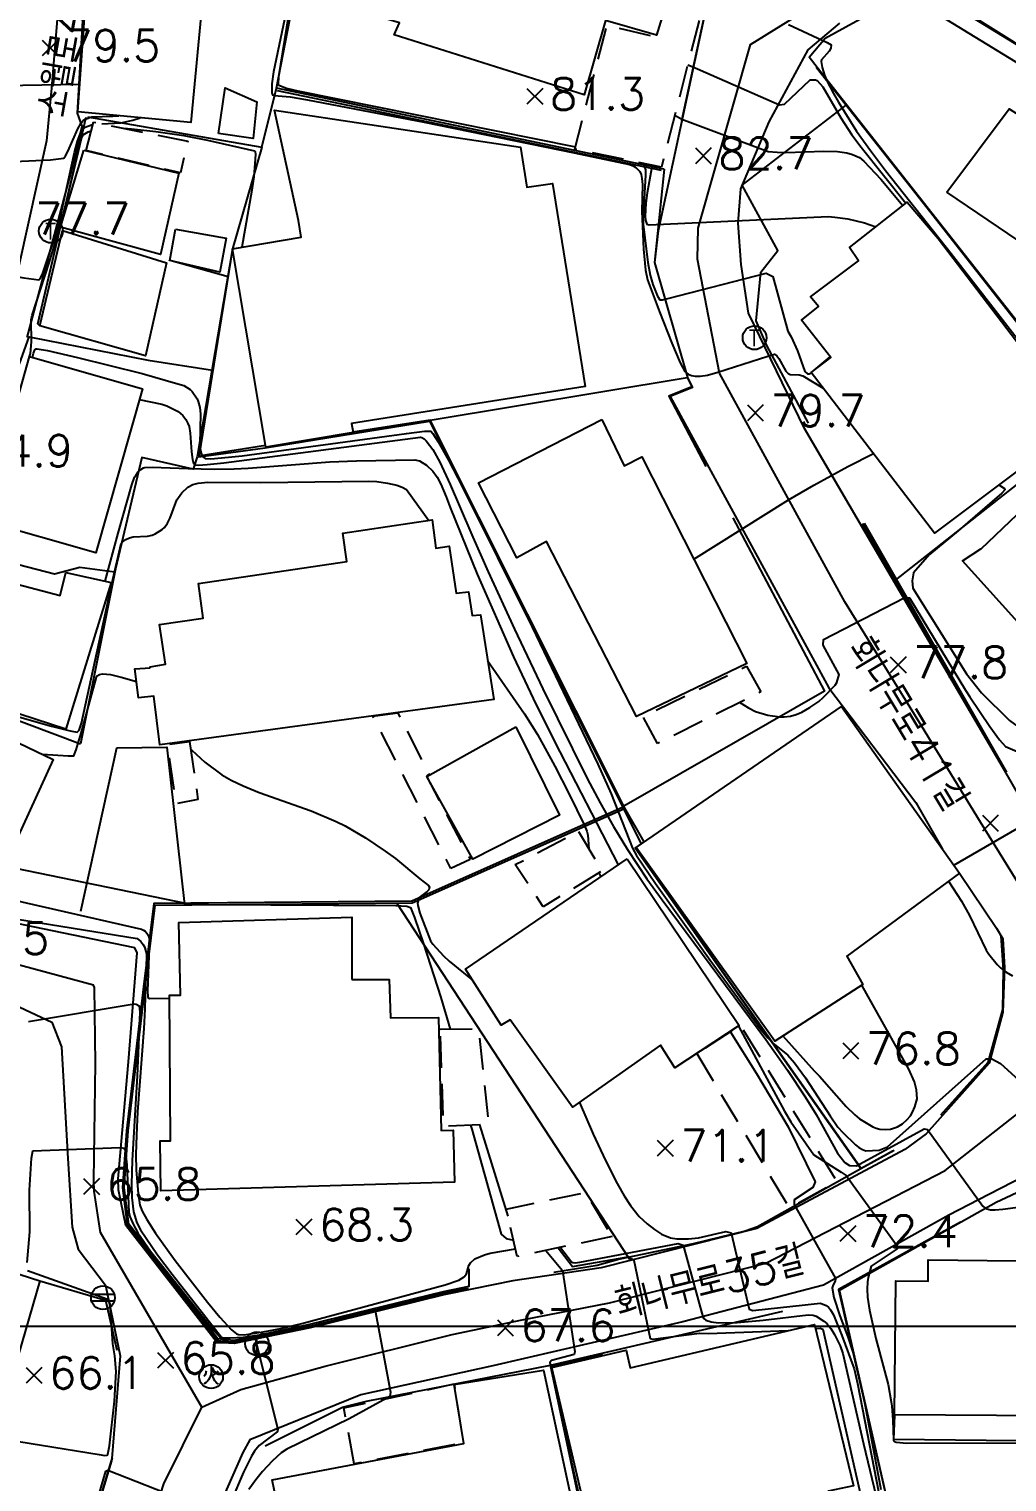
# Model space of a CAD drawing. Extents: x 199116 to 199565, y 548943 to 549516.
# Drawn here: x 199423.8 to 199485.5, y 549090.2 to 549181.8 of the extents above; entities that cross this region are included whole.
import ezdxf
from ezdxf.enums import TextEntityAlignment as Align

# ---------------------------------------------------------------- set-up
doc = ezdxf.new("R2010")
doc.units = 0
doc.header["$MEASUREMENT"] = 0
doc.linetypes.add('ANYANG3', pattern=[3, 2, -1])
for name, color, linetype in [('A0013114', 1, 'CONTINUOUS'), ('A0023210', 7, 'CONTINUOUS'), ('B0014112', 7, 'CONTINUOUS'), ('B0014116', 7, 'ANYANG3'), ('B0024121', 7, 'CONTINUOUS'), ('C0226232', 7, 'CONTINUOUS'), ('C0236241', 7, 'CONTINUOUS'), ('C0256324', 1, 'CONTINUOUS'), ('F0017111', 30, 'CONTINUOUS'), ('F0017114', 7, 'CONTINUOUS'), ('F0027132', 7, 'CONTINUOUS'), ('F0027217', 7, 'CONTINUOUS'), ('F0047224', 7, 'CONTINUOUS'), ('F0047226', 1, 'CONTINUOUS'), ('H0037335', 7, 'CONTINUOUS'), ('H0049111', 7, 'CONTINUOUS')]:
    doc.layers.add(name, color=color, linetype=linetype)
doc.styles.add('GHS', font='ROMANS', dxfattribs={"bigfont": 'NGSW.shx'})
doc.styles.add('HIST', font='romans.shx', dxfattribs={"bigfont": 'ngsw.shx'})

# ---------------------------------------------------------------- blocks, each defined once
blk = doc.blocks.new('F0027217')
at = {"layer": 'F0027217'}
for points in [[(0.5, 0.5), (-0.5, -0.5)], [(-0.5, 0.5), (0.5, -0.5)]]:
    blk.add_lwpolyline(points, dxfattribs=at)
blk = doc.blocks.new('C0236241')
at = {"layer": 'C0236241'}
blk.add_circle((0, 0), 0.75, dxfattribs=at)
at = {"layer": 'C0236241', "style": 'GHS'}
blk.add_text('T', height=1, dxfattribs=at).set_placement((-0.362, -0.524))
blk = doc.blocks.new('C0226232')
at = {"layer": 'C0226232'}
for points in [[(-0.72, 0.211), (0.72, 0.211)], [(-0.722, -0.202), (0.722, -0.202)]]:
    blk.add_lwpolyline(points, dxfattribs=at)
blk.add_circle((0, 0), 0.75, dxfattribs=at)
blk = doc.blocks.new('C0256324')
at = {"layer": 'C0256324'}
for points in [[(-0.004, 0.68), (0.002, 0.272), (-0.021, 0.123), (-0.053, 0.014), (-0.102, -0.097), (-0.156, -0.195), (-0.228, -0.284), (-0.32, -0.373), (-0.411, -0.436), (-0.466, -0.467)], [(-0.315, 0.37), (-0.322, 0.304), (-0.336, 0.242), (-0.354, 0.185), (-0.382, 0.121), (-0.42, 0.058), (-0.45, 0.025)], [(0.002, 0.272), (0.051, 0.098), (0.105, -0.026), (0.16, -0.135), (0.223, -0.235), (0.292, -0.321), (0.369, -0.407), (0.449, -0.479)], [(0.109, 0.072), (0.184, 0.109), (0.24, 0.148), (0.298, 0.192), (0.347, 0.239), (0.388, 0.291), (0.44, 0.368)]]:
    blk.add_lwpolyline(points, dxfattribs=at)
blk.add_circle((0, 0), 0.75, dxfattribs=at)

msp = doc.modelspace()

# ---------------------------------------------------------------- linework, layer by layer
at = {"layer": 'A0013114', "flags": 128}
for points in [[(199423.72, 549162.334), (199426.488, 549172.678), (199427.191, 549175.649), (199426.891, 549176.48), (199427.645, 549189.23)], [(199467.63, 549188.14), (199463.53, 549169.05), (199463.3, 549167.07), (199465.38, 549159.81), (199465.698, 549159.192), (199464.273, 549158.62), (199474.288, 549140.242), (199479.768, 549133.03), (199481.45, 549130.08), (199482.52, 549128.57), (199484.86, 549125.09), (199485.26, 549124.42), (199485.37, 549122.61), (199485.27, 549119.81), (199484.4, 549116.59), (199480.43, 549112.14), (199479.073, 549111.151), (199469.74, 549106.17), (199459.92, 549103.68), (199454.35, 549102.87), (199451.878, 549102.364), (199450, 549101.98), (199441.58, 549099.91), (199436.79, 549098.91), (199436.06, 549098.96), (199435.64, 549099.03), (199429.94, 549106.35), (199429.48, 549108.61), (199429.46, 549109.3), (199430.12, 549116.68), (199430.66, 549123.55), (199430.52, 549123.85), (199420.22, 549125.98)], [(199482.62, 549183.06), (199489.4, 549178.81), (199502.97, 549169.46), (199519.482, 549158.463), (199536.08, 549147.16), (199551.93, 549136.08), (199557.56, 549132.15), (199558.12, 549131.78)], [(199558.118, 549091.491), (199557.1, 549091.86), (199549.203, 549095.007), (199539.68, 549099.57), (199525.63, 549105.35), (199517.77, 549108.87), (199505.62, 549113.69), (199501.91, 549116), (199496.63, 549119.73), (199490.01, 549127.68), (199500.51, 549138.45), (199498.99, 549139.35), (199489.33, 549131.03), (199488.49, 549131.15), (199486.27, 549133.48), (199485.39, 549135.02), (199472.76, 549156.59), (199469.21, 549163.86), (199468.76, 549166.94), (199468.57, 549169.54), (199468.74, 549171.7), (199470.52, 549175.93), (199472.99, 549180.48), (199474.99, 549182.16)], [(199422.59, 549120.44), (199425.29, 549119.17), (199425.89, 549117.61), (199426.29, 549110.58), (199426.57, 549106.25), (199426.95, 549104.87), (199428.67, 549102.58), (199429.59, 549098.14), (199429.07, 549091.67), (199426.42, 549082.77), (199422.72, 549067.14)], [(199554.47, 549088.61), (199536.97, 549094.9), (199521.92, 549101.33), (199503.41, 549109.08), (199493.24, 549112.87), (199484.38, 549108.3), (199481.86, 549107), (199473.94, 549102.59), (199465.08, 549100.28), (199453.095, 549097.515), (199444.78, 549095.68), (199437.76, 549092.84), (199437.33, 549092.05), (199434.64, 549085.95)]]:
    msp.add_lwpolyline(points, dxfattribs=at)
at = {"layer": 'A0023210', "flags": 128}
for points in [[(199426.04, 549187.53), (199425.27, 549178.06), (199424.94, 549174.74), (199422.64, 549164.28), (199422.47, 549163.52), (199419.549, 549154.694), (199416.37, 549144.13), (199414.44, 549140.11), (199411.51, 549134.59), (199408.18, 549127.97), (199407.46, 549126.3), (199407.07, 549125.31), (199402.399, 549113.635), (199400, 549107.64), (199394.19, 549094.21), (199391.2, 549087.23), (199386.99, 549079.5), (199384.43, 549075.94), (199376.78, 549069.29), (199373.07, 549066.72), (199362.31, 549060.61), (199354.073, 549057.535)], [(199558.118, 549089.122), (199556.038, 549090.119), (199552.238, 549091.554), (199538.782, 549097.071), (199524.617, 549102.98), (199516.737, 549106.401), (199504.634, 549111.335), (199500.87, 549113.208), (199491.964, 549117.935), (199486.797, 549127.032), (199483.86, 549131.78), (199480.125, 549137.844), (199475.304, 549145.67), (199467.39, 549160.096), (199466.011, 549167.268), (199466.054, 549169.234), (199469.338, 549180.799), (199472.775, 549182.927)], [(199434.749, 549094.907), (199428.361, 549105.915), (199427.96, 549108.519), (199427.929, 549109.208), (199428.04, 549116.556), (199427.975, 549121.36), (199427.905, 549121.51), (199419.557, 549123.762)], [(199416.72, 549048.39), (199421.75, 549059.7), (199422.842, 549062.205), (199424.922, 549066.974), (199430.105, 549083.083), (199432.35, 549090.06), (199434.749, 549094.907), (199437.208, 549096.016), (199442.525, 549097.488), (199450.534, 549099.472), (199454.951, 549100.41), (199460.458, 549101.481), (199470.311, 549103.981), (199481.627, 549109.819), (199491.964, 549117.935)]]:
    msp.add_lwpolyline(points, dxfattribs=at)
at = {"layer": 'B0014112', "flags": 128}
for points in [[(199446.21, 549193.27), (199459.06, 549189.36), (199458.78, 549188.09), (199464.92, 549186.26), (199463.41, 549181.39), (199460.21, 549182.31), (199458.85, 549177.64), (199446.87, 549181.41), (199447.21, 549182.17), (199442.71, 549183.49), (199446.21, 549193.27)], [(199481.73, 549171.49), (199485.67, 549176.75), (199488.34, 549175.04), (199489.28, 549176.59), (199500.36, 549169.45), (199494.75, 549161.22), (199487.96, 549165.51), (199488.83, 549166.69), (199481.73, 549171.49)], [(199481.19, 549168.57), (199490.12, 549156.88), (199480.96, 549150.01), (199473.18, 549160.12), (199474.42, 549161.07), (199472.57, 549163.43), (199473.63, 549164.28), (199473.12, 549164.9), (199476.16, 549167.17), (199475.6, 549168), (199479.22, 549170.87), (199481.19, 549168.57)], [(199424.53, 549163.08), (199425.95, 549169.08), (199432.51, 549167.05), (199431.19, 549161.17), (199424.53, 549163.08)], [(199495.63, 549136.79), (199492.78, 549139.93), (199491.25, 549138.8), (199482.72, 549148.25), (199483.88, 549149.01), (199483.9, 549149.02), (199490.27, 549155.09), (199501.98, 549142.79), (199495.63, 549136.79)], [(199416.73, 549139.88), (199425.37, 549135.74), (199421.22, 549126.72), (199412.43, 549130.92), (199416.73, 549139.88)], [(199462.14, 549130.19), (199475.09, 549139.08), (199482.52, 549128.57), (199475.42, 549123.33), (199476.43, 549121.55), (199470.89, 549117.98), (199462.14, 549130.19)]]:
    msp.add_lwpolyline(points, dxfattribs=at)
for points in [[(199434.826, 549184.099), (199434.049, 549175.886), (199426.926, 549176.56), (199427.439, 549183.976), (199430.85, 549183.791), (199430.846, 549184.632)], [(199435.795, 549175.192), (199436.223, 549178.07), (199438.221, 549177.197), (199437.983, 549174.888)], [(199440.84, 549169.72), (199439.336, 549176.658), (199454.85, 549174.326), (199455.238, 549171.805), (199456.86, 549172.04), (199458.92, 549159.25), (199444.19, 549156.91), (199444.28, 549156.34), (199438.78, 549155.43), (199436.68, 549167.93), (199441, 549168.67)], [(199427.297, 549174.148), (199433.291, 549172.692), (199432.142, 549167.572), (199425.832, 549169.292)], [(199433.09, 549169.174), (199436.277, 549168.597), (199435.888, 549166.447), (199432.718, 549167.199)], [(199423.873, 549161.13), (199430.994, 549159.106), (199428.053, 549148.756), (199420.956, 549150.773)], [(199459.968, 549157.173), (199461.382, 549154.252), (199462.503, 549154.813), (199469.119, 549141.788), (199462.159, 549138.439), (199456.489, 549149.473), (199454.603, 549148.448), (199452.191, 549153.178)], [(199431.486, 549141.5), (199431.476, 549141.576), (199432.448, 549141.731), (199432.077, 549144.25), (199434.83, 549144.636), (199434.539, 549146.83), (199443.891, 549148.222), (199443.635, 549149.99), (199449.267, 549150.833), (199449.497, 549149.056), (199450.338, 549149.181), (199450.785, 549146.215), (199451.553, 549146.304), (199451.79, 549144.806), (199452.317, 549144.856), (199453.153, 549139.503), (199432.089, 549136.645), (199431.707, 549139.719), (199430.744, 549139.62), (199430.527, 549141.452)], [(199429.021, 549146.898), (199426.157, 549137.637), (199421.308, 549139.214), (199421.53, 549139.895), (199418.441, 549141.058), (199420.438, 549147.477), (199425.799, 549146.072), (199426.176, 549147.51)], [(199454.542, 549137.792), (199457.301, 549132.213), (199451.841, 549129.445), (199448.931, 549134.657)], [(199461.56, 549129.46), (199468.64, 549118.96), (199464.58, 549116.3), (199463.66, 549117.73), (199458.12, 549113.81), (199454.19, 549119.32), (199453.63, 549118.98), (199451.37, 549122.51)], [(199444.205, 549121.863), (199446.562, 549121.863), (199446.636, 549119.446), (199449.674, 549119.459), (199449.837, 549112.337), (199450.59, 549112.354), (199450.688, 549109.077), (199432.156, 549108.54), (199432.123, 549111.698), (199432.765, 549111.694), (199432.712, 549120.88), (199433.398, 549120.883), (199433.301, 549125.446), (199444.211, 549125.8)], [(199503.904, 549105.249), (199499.837, 549096.444), (199499.958, 549094.231), (199498.69, 549094.223), (199498.119, 549092.807), (199494.487, 549094.304), (199478.435, 549094.425), (199478.52, 549102.861), (199480.544, 549102.846), (199480.551, 549104.178), (199493.603, 549104.042), (199493.598, 549102.732), (199494.612, 549102.723), (199497.235, 549108.362)], [(199411.79, 549106.96), (199424.52, 549102.86), (199422.72, 549096.62), (199422.295, 549096.735), (199421.904, 549095.196), (199419.643, 549095.658), (199418.01, 549090.2), (199412.93, 549091.75), (199412.83, 549091.45), (199406.76, 549093.28)], [(199471.637, 549086.583), (199471.769, 549086.069), (199463.624, 549084.149), (199462.983, 549086.715), (199459.521, 549085.849), (199456.815, 549097.391), (199461.5, 549098.49), (199461.758, 549097.385), (199473.376, 549100.109), (199475.847, 549089.948), (199474.242, 549089.609), (199474.664, 549087.272)], [(199439.916, 549086.738), (199439.179, 549090.312), (199451.266, 549092.618), (199450.66, 549096.335), (199456.281, 549097.222), (199459.355, 549082.983), (199455.524, 549082.47), (199455.676, 549081.797), (199441.464, 549079.236), (199440.428, 549084.258), (199439.425, 549084.09), (199438.869, 549086.563)]]:
    msp.add_lwpolyline(points, close=True, dxfattribs=at)
at = {"layer": 'B0014116', "flags": 128}
for points in [[(199464.132, 549183.608), (199466.295, 549183.071), (199463.727, 549173.068), (199458.263, 549174.213), (199460.292, 549182.015), (199463.389, 549181.284)], [(199427.451, 549174.12), (199427.902, 549175.91), (199433.851, 549174.716), (199433.395, 549172.711)], [(199469.093, 549141.609), (199469.999, 549139.991), (199463.489, 549136.739), (199462.562, 549138.434)], [(199451.672, 549129.423), (199450.449, 549128.867), (199445.536, 549138.466), (199447.109, 549138.664), (199449.09, 549134.794), (199448.907, 549134.683)], [(199433.973, 549136.857), (199434.495, 549133.205), (199433.116, 549132.949), (199432.586, 549136.679)], [(199458.497, 549131.19), (199459.978, 549128.7), (199456.279, 549126.446), (199454.511, 549129.106)], [(199465.965, 549117.195), (199471.788, 549107.466), (199474.801, 549109.134), (199468.706, 549118.98)], [(199449.782, 549118.721), (199452.201, 549118.745), (199452.823, 549112.724), (199449.974, 549112.611)], [(199460.613, 549105.666), (199454.634, 549104.388), (199453.942, 549107.388), (199458.954, 549108.434)], [(199444.36, 549091.326), (199443.699, 549094.858), (199450.65, 549096.36), (199451.228, 549092.657)]]:
    msp.add_lwpolyline(points, close=True, dxfattribs=at)
at = {"layer": 'B0024121', "flags": 128}
for points in [[(199438.52, 549174.33), (199439.45, 549178.06), (199442.81, 549195.39), (199451.24, 549193.67), (199455.07, 549192.4), (199463.65, 549188.99), (199467.63, 549188.14), (199465, 549176)], [(199502.97, 549169.46), (199491.12, 549157.04), (199473.56, 549179.35), (199473.04, 549180), (199474.06, 549181.2), (199477.55, 549183.11), (199479.33, 549183.62), (199480.47, 549183.57), (199482.59, 549182.97), (199489.4, 549178.81), (199499.43, 549171.66)], [(199463.9, 549172.94), (199439.45, 549178.06)], [(199473, 549156.93), (199470.38, 549161.83), (199469.71, 549163.38), (199470, 549166.46), (199471.07, 549167.83), (199468.83, 549171.94), (199475.37, 549176.99)], [(199427.54, 549176.24), (199438.52, 549174.33), (199436.68, 549167.93)], [(199463.9, 549172.94), (199463.3, 549167.07)], [(199436.68, 549167.93), (199434.44, 549154.82), (199434.19, 549154.03), (199430.95, 549154.76), (199429.3, 549147.76)], [(199436.4, 549166.16), (199432.67, 549167.2)], [(199423.241, 549160.676), (199423.851, 549162.385), (199431.353, 549160.902), (199435.414, 549160.272)], [(199449.14, 549157.13), (199465.35, 549159.803), (199465.649, 549159.22), (199464.192, 549158.638), (199466.534, 549154.199)], [(199478.4, 549111.07), (199476.31, 549109.92), (199462.08, 549130.15), (199462.65, 549130.55), (199461.4, 549132.71), (199449.14, 549157.13), (199444.275, 549156.371)], [(199491.1, 549156.98), (199478.48, 549147.04)], [(199438.765, 549155.519), (199434.66, 549154.88)], [(199429.257, 549147.548), (199427.047, 549147.837), (199425.461, 549147.421), (199419.748, 549148.894), (199420.351, 549151.554)], [(199468.229, 549150.967), (199474.005, 549140.048), (199461.357, 549132.796)], [(199485.46, 549134.92), (199478.75, 549146.56), (199476.4, 549150.58)], [(199429.3, 549147.76), (199427.09, 549136.72)], [(199421.006, 549125.92), (199420.245, 549126.077), (199411.04, 549129.019), (199416.69, 549140.62), (199427.09, 549136.72)], [(199451.59, 549103.62), (199451.58, 549102.51), (199449.96, 549102.18), (199441.54, 549100.11), (199436.78, 549099.11), (199436.08, 549099.16), (199435.75, 549099.21), (199430.13, 549106.43), (199429.84, 549108.73), (199430.1, 549112.31), (199431.17, 549121.39), (199431.8, 549126.55), (199448, 549126.7), (199461.354, 549132.626)], [(199482.52, 549128.57), (199484.86, 549125.09), (199485.14, 549124.62), (199485.29, 549122.46), (199485.24, 549119.96), (199484.32, 549116.62), (199481.33, 549113.3)], [(199447.01, 549126.69), (199461.72, 549104.23)], [(199498.63, 549083.18), (199497.48, 549082), (199497.2, 549081.74), (199493.03, 549081.65), (199479.84, 549080.86), (199474.96, 549102.27), (199484.83, 549107.82), (199493.88, 549112.04), (199500.22, 549109.61)], [(199476.31, 549109.92), (199469.78, 549106.26), (199469, 549105.99), (199465.74, 549105.2), (199461.11, 549104.23), (199459.68, 549103.84), (199456.95, 549103.39)], [(199424.52, 549102.86), (199428.67, 549101.65), (199429.38, 549098.5)], [(199479.84, 549080.86), (199461.15, 549076.78), (199456.735, 549097.556), (199471.39, 549100.95)], [(199438.74, 549092.46), (199443.617, 549094.896), (199445.137, 549095.286), (199456.735, 549097.556)], [(199429.04, 549091.52), (199425.91, 549081.1), (199410.71, 549080.99), (199404.11, 549079.58)]]:
    msp.add_lwpolyline(points, dxfattribs=at)
at = {"layer": 'F0017111', "flags": 128}
for points, elevation in [([(199478.865, 549187.07), (199479.18, 549187.05), (199479.32, 549186.94), (199479.66, 549183.75), (199479.92, 549183.47), (199498.54, 549172.08), (199507.56, 549166.1), (199507.86, 549165.89), (199513.17, 549161.95), (199514.59, 549160.94), (199515.156, 549160.549)], 86), ([(199440.47, 549184.26), (199439.58, 549178.79), (199439.55, 549178.28), (199439.6, 549178.24), (199440.08, 549178.05), (199440.8, 549177.89), (199458.301, 549174.357)], 81), ([(199465.389, 549179.535), (199465.67, 549179.43), (199471.17, 549177.01), (199471.5, 549177.05), (199473.11, 549178.57), (199473.44, 549178.58), (199473.56, 549178.53), (199473.9, 549178.14), (199475.05, 549176.18), (199475.74, 549175.11), (199476.33, 549174.33), (199479.148, 549170.813)], 84), ([(199422.26, 549178.23), (199427.047, 549178.309)], 79), ([(199418.821, 549166.94), (199423.52, 549166.1), (199424.47, 549165.98), (199424.58, 549166.11), (199424.72, 549166.4), (199425.48, 549168.66), (199425.78, 549169.78), (199426.71, 549174), (199426.9, 549174.71), (199427.15, 549175.39), (199427.39, 549175.59), (199427.79, 549175.75), (199427.863, 549175.759)], 77), ([(199421.06, 549173.34), (199425.19, 549173.54), (199426.03, 549173.64), (199426.15, 549173.78), (199426.3, 549174.06), (199426.92, 549175.48), (199427.11, 549175.83), (199427.26, 549176.02), (199427.38, 549176.11), (199427.8, 549176.25), (199429.14, 549176.28), (199429.515, 549176.315)], 78), ([(199428.431, 549175.804), (199429.64, 549175.86), (199430.39, 549176.03), (199430.852, 549176.188)], 77), ([(199464.573, 549176.348), (199465.02, 549176.11), (199470.46, 549174.07), (199471.03, 549174.01), (199471.58, 549174), (199473.98, 549174.08), (199474.83, 549174.07), (199475.43, 549173.98), (199475.78, 549173.88), (199476.23, 549173.68), (199476.49, 549173.46), (199477.56, 549172.31), (199478.947, 549170.654)], 83), ([(199423.881, 549161.127), (199423.93, 549161.33), (199423.99, 549162.06), (199423.98, 549163.44), (199424.04, 549163.74), (199425.13, 549167.1), (199425.79, 549169.3), (199426.21, 549170.88), (199427.16, 549174.88), (199427.26, 549175.11), (199427.57, 549175.31), (199427.766, 549175.373)], 76), ([(199429.805, 549175.528), (199430.31, 549175.5), (199431.84, 549175.32), (199433.61, 549175.07), (199435.11, 549174.78), (199438.07, 549174.11), (199438.11, 549174.06), (199438.13, 549173.87), (199438.02, 549172.47), (199437.9, 549171.62), (199437.27, 549168.031)], 76), ([(199462.571, 549173.31), (199462.72, 549172.9), (199462.73, 549172.59), (199462.6, 549170.31), (199462.58, 549169.48), (199462.88, 549167.07), (199463.02, 549166.27), (199463.19, 549165.68), (199463.48, 549164.95), (199463.63, 549164.72), (199463.79, 549164.71), (199464.14, 549164.8), (199470.33, 549166.4), (199470.75, 549166.19), (199471.7, 549162.73), (199471.92, 549162.37), (199472.31, 549161.49), (199472.78, 549160.19), (199472.95, 549160.05), (199473.04, 549160.04), (199473.188, 549160.109)], 81), ([(199463.139, 549173.191), (199462.83, 549171.46), (199462.75, 549170.81), (199462.71, 549169.99), (199462.73, 549169.73), (199462.81, 549169.48), (199462.95, 549169.43), (199474.24, 549169.96), (199474.66, 549169.93), (199475.49, 549169.82), (199476.53, 549169.57), (199477.252, 549169.309)], 82), ([(199473.37, 549160.27), (199474.38, 549161.12)], 81), ([(199430.801, 549158.427), (199432.22, 549158.14), (199432.53, 549158.03), (199433.24, 549157.67), (199433.55, 549157.42), (199433.73, 549157.17), (199433.87, 549156.92), (199433.94, 549156.72), (199434.01, 549156.31), (199434.09, 549155.12), (199434.16, 549154.64), (199434.22, 549154.4), (199434.31, 549154.3), (199434.54, 549154.29), (199435.07, 549154.33), (199436.13, 549154.44), (199448.54, 549156.05), (199448.62, 549156.03), (199448.77, 549155.95), (199448.9, 549155.82), (199449.31, 549155.28), (199449.76, 549154.48), (199450.41, 549153.06), (199450.994, 549151.698), (199451.83, 549149.75), (199452.8, 549147.57), (199454.47, 549143.94), (199456.25, 549140.19), (199459.04, 549134.54), (199459.86, 549132.99), (199460.71, 549131.5), (199461.59, 549130.05), (199462.81, 549128.21), (199463.77, 549126.89), (199470.31, 549118.07), (199471.68, 549116.14), (199472.79, 549114.47), (199473.49, 549113.36), (199474.84, 549110.92), (199475.3, 549110.33), (199475.6, 549110.14), (199476.04, 549110.12), (199480.29, 549112.44), (199480.5, 549112.41), (199483.99, 549107.58), (199484.13, 549107.46), (199484.25, 549107.4), (199484.49, 549107.35), (199484.77, 549107.33), (199485.25, 549107.38), (199486.69, 549107.58)], 74), ([(199428.646, 549146.979), (199429.46, 549150.01), (199430.33, 549153.04), (199430.5, 549153.52), (199430.57, 549153.64), (199430.73, 549153.86), (199430.89, 549154.01), (199431.06, 549154.11), (199431.15, 549154.14), (199431.6, 549154.15), (199433.88, 549154.07), (199435.52, 549154.04), (199436.78, 549154.06), (199437.67, 549154.1), (199442.82, 549154.5), (199444.49, 549154.57), (199448.18, 549154.62), (199448.48, 549154.55), (199448.91, 549154.28), (199449.32, 549153.9), (199449.58, 549153.53), (199449.82, 549153.09), (199450.16, 549152.29), (199450.413, 549151.626), (199452.1, 549147.42), (199454.4, 549142.2), (199455.64, 549139.58), (199456.99, 549136.86), (199461.008, 549129.084)], 73), ([(199465.776, 549148.368), (199471.74, 549152.1), (199473.34, 549153.03), (199475.48, 549154.2), (199477.106, 549155.018)], 79), ([(199419.27, 549139.53), (199425.27, 549137.84), (199426.43, 549137.54), (199426.88, 549137.46), (199427.01, 549137.58), (199427.15, 549138.02), (199429.13, 549147.08), (199429.66, 549149.35), (199429.74, 549149.46), (199429.94, 549149.6), (199430.19, 549149.71), (199430.42, 549149.76), (199431.31, 549149.82), (199431.62, 549149.88), (199431.79, 549149.95), (199432.24, 549150.23), (199432.38, 549150.36), (199432.57, 549150.63), (199432.74, 549150.96), (199433.16, 549152.11), (199433.48, 549152.55), (199433.86, 549152.91), (199434.17, 549153.06), (199434.52, 549153.16), (199435.12, 549153.21), (199438.47, 549153.2), (199445.27, 549153.27), (199445.79, 549153.25), (199446.45, 549153.16), (199447.05, 549153.03), (199447.37, 549152.91), (199447.65, 549152.76), (199449.06, 549150.802)], 72), ([(199485.012, 549153.049), (199485.37, 549152.81), (199485.4, 549152.76), (199485.2, 549152.53), (199482.44, 549150.15), (199480.64, 549148.65), (199479.63, 549147.49), (199479.55, 549146.99), (199479.58, 549146.54), (199482.97, 549141.14), (199483.91, 549139.94), (199485.68, 549138.18), (199489.24, 549135.61), (199490, 549134.83), (199490.36, 549134.4), (199490.47, 549134.32), (199490.63, 549134.28), (199490.95, 549134.28), (199491.19, 549134.34), (199491.55, 549134.51), (199492.18, 549134.85), (199493, 549135.35), (199495.479, 549136.956)], 79), ([(199468.665, 549139.324), (199469.22, 549138.99), (199469.67, 549138.76), (199470.43, 549138.53), (199471.2, 549138.43), (199471.46, 549138.42), (199471.86, 549138.47), (199472.23, 549138.57), (199472.59, 549138.72), (199473.08, 549139), (199473.65, 549139.39), (199473.93, 549139.63), (199474.69, 549140.41), (199474.79, 549140.58), (199474.93, 549141.08), (199473.92, 549142.94), (199473.95, 549143.3), (199479.04, 549145.92), (199479.38, 549145.92), (199482.9, 549140.11), (199483.17, 549139.69), (199484.43, 549137.82), (199485.06, 549136.97), (199485.428, 549136.558), (199488.23, 549135.36)], 78), ([(199452.768, 549141.971), (199455.1, 549138.61), (199455.91, 549137.3), (199457.01, 549135.32), (199457.9, 549133.55), (199458.88, 549131.58), (199459.03, 549131.22), (199459.09, 549130.95), (199459.147, 549130.098)], 72), ([(199424.69, 549136.07), (199426.31, 549135.96), (199426.66, 549135.96), (199426.81, 549136.34), (199427.13, 549137.39), (199428.09, 549140.92), (199428.14, 549141), (199428.29, 549141.08), (199428.48, 549141.13), (199428.98, 549141.09), (199429.65, 549140.93), (199430.623, 549140.643)], 71), ([(199434.046, 549136.376), (199434.11, 549136.31), (199434.93, 549135.57), (199436.01, 549134.76), (199436.59, 549134.42), (199437.35, 549134.06), (199438.35, 549133.66), (199441.63, 549132.49), (199443.21, 549131.83), (199443.78, 549131.54), (199445.07, 549130.8), (199446.3, 549129.96), (199446.95, 549129.48), (199448.49, 549128.2), (199449.04, 549127.79), (199449.11, 549127.68), (199449.06, 549127.52), (199448.95, 549127.4), (199448.44, 549127.04), (199448.35, 549126.68), (199448.36, 549126.53), (199448.49, 549126.05), (199449.17, 549124.3), (199449.31, 549124.08), (199449.98, 549123.36), (199450.35, 549123.02), (199451.814, 549121.817)], 71), ([(199482.173, 549129.061), (199487.76, 549132.3), (199487.99, 549132.3), (199496.89, 549119.95), (199503.3, 549115.72), (199518.91, 549108.79), (199519.1, 549108.48), (199516.64, 549102.61), (199516.619, 549102.566)], 77), ([(199459.78, 549128.579), (199459.901, 549128.328)], 72), ([(199481.841, 549128.069), (199482.66, 549126.8), (199483.16, 549125.89), (199484.2, 549123.72), (199484.37, 549123.46), (199484.9, 549122.81), (199485.11, 549122.6), (199485.47, 549122.32), (199485.86, 549122.09)], 76), ([(199421.443, 549127.205), (199430.948, 549125.036), (199431.057, 549124.973), (199431.166, 549124.899), (199431.268, 549124.785), (199431.36, 549124.648), (199431.394, 549124.539), (199431.44, 549124.385), (199431.408, 549123.83), (199431.39, 549123.35), (199431.31, 549121.12), (199431.33, 549120.77), (199431.36, 549120.7), (199431.44, 549120.67), (199432.713, 549120.68)], 69), ([(199422.472, 549125.774), (199430.669, 549124.447), (199430.888, 549124.258), (199431.018, 549124.098), (199431.12, 549123.923), (199431.14, 549123.861), (199431.214, 549123.621), (199431.252, 549123.477), (199431.262, 549123.326), (199431.16, 549120.81), (199431.15, 549119.99), (199431.08, 549118.77), (199430.69, 549113.52), (199430.62, 549112.04), (199430.59, 549110.82), (199430.61, 549109.85), (199430.72, 549108.38), (199430.84, 549107.63), (199430.98, 549107.26), (199431.27, 549106.74), (199431.83, 549105.87), (199433.07, 549104.15), (199435.1, 549101.52), (199435.88, 549100.58), (199436.62, 549099.78), (199436.93, 549099.53), (199437.06, 549099.48), (199437.42, 549099.46), (199438.62, 549099.64), (199439.72, 549099.86), (199441.06, 549100.18), (199444.33, 549101.05), (199450.08, 549102.62), (199450.96, 549102.91), (199451.29, 549103.12), (199451.44, 549103.31), (199451.58, 549103.84), (199451.68, 549104), (199451.95, 549104.25), (199452.56, 549104.5), (199452.92, 549104.6), (199454.521, 549104.876)], 68), ([(199471.39, 549118.3), (199473.38, 549116.08), (199473.7, 549115.76), (199475.39, 549113.86), (199475.92, 549113.33), (199476.23, 549113.08), (199477.06, 549112.58), (199477.27, 549112.48), (199477.51, 549112.42), (199477.85, 549112.4), (199478.18, 549112.43), (199478.62, 549112.58), (199478.93, 549112.77), (199479.21, 549113.01), (199479.44, 549113.26), (199479.57, 549113.49), (199479.71, 549113.83), (199479.86, 549114.34), (199479.81, 549114.91), (199479.68, 549115.41), (199479.33, 549116.21), (199476.362, 549121.506)], 76), ([(199423.81, 549119.21), (199430.48, 549120.32), (199430.6, 549120.31), (199430.79, 549120.21), (199430.83, 549119.83), (199430.72, 549117.21), (199430.67, 549115.78), (199430.35, 549110.44), (199430.3, 549108.95), (199430.32, 549108.11), (199430.43, 549107.21), (199430.64, 549106.52), (199430.87, 549106.08), (199431.94, 549104.51), (199432.87, 549103.28), (199435.98, 549099.32), (199436.12, 549099.27), (199436.53, 549099.26), (199437.35, 549099.31), (199438.53, 549099.47), (199439.69, 549099.66), (199445.45, 549101.07), (199445.67, 549101), (199446.65, 549095.85), (199446.6, 549095.57), (199444.04, 549094.16), (199440.11, 549092.26), (199439.75, 549092.02), (199439.17, 549091.49), (199438.57, 549090.85), (199438.14, 549090.32), (199437.7, 549089.71)], 67), ([(199468.591, 549118.928), (199471.49, 549113.56), (199471.88, 549112.89), (199473.33, 549110.8), (199475.07, 549109.71), (199475.39, 549109.5), (199478.59, 549105.07), (199478.59, 549104.89), (199476.96, 549103.78), (199476.76, 549103.08), (199476.72, 549102.81), (199476.7, 549102.34), (199476.73, 549101.83), (199476.86, 549101.01), (199477.26, 549099.23), (199478.035, 549096.332), (199478.221, 549095.23), (199478.261, 549094.952), (199478.332, 549094.1), (199478.373, 549092.828), (199478.427, 549092.742), (199478.527, 549092.684), (199479.213, 549092.63), (199488.815, 549092.644)], 73), ([(199468.072, 549118.588), (199469.73, 549115.93), (199471.72, 549112.57), (199473.42, 549109.1), (199473.28, 549108.75), (199472.1, 549107.96), (199472.1, 549107.68), (199474.7, 549103.01), (199474.7, 549102.98), (199474.68, 549102.84), (199474.55, 549102.61), (199474.5, 549102.42), (199474.6, 549101.82), (199474.99, 549100.66), (199475.49, 549099.34), (199475.79, 549098.37), (199476.16, 549096.93), (199476.51, 549095.31), (199477.57, 549089.71)], 72), ([(199458.552, 549114.116), (199459.42, 549112.11), (199460.2, 549110.44), (199460.93, 549108.99), (199461.37, 549108.23), (199461.78, 549107.61), (199462.33, 549106.92), (199462.82, 549106.46), (199463.29, 549106.1), (199463.74, 549105.81), (199464.3, 549105.58), (199464.69, 549105.52), (199465.44, 549105.52), (199466.07, 549105.57), (199467.78, 549105.97), (199468.13, 549105.9), (199469.27, 549101.07), (199469.5, 549101), (199472.8, 549101.36), (199473.74, 549101.45), (199473.87, 549101.42), (199474.12, 549101.31), (199474.26, 549101.2), (199474.4, 549101.04), (199474.58, 549100.73), (199475.11, 549099.41), (199475.88, 549097.32), (199476.1, 549096.39), (199477.59, 549088.72)], 71), ([(199451.679, 549112.679), (199451.77, 549112.42), (199453.63, 549105.81), (199453.93, 549105.53), (199454.393, 549105.432)], 69), ([(199423.73, 549104.01), (199423.9, 549105.95), (199423.88, 549108.59), (199423.99, 549110.6), (199424.08, 549111.05), (199429.59, 549111.27), (199429.64, 549111.27), (199429.82, 549111.22), (199429.91, 549111.12), (199430.02, 549110.18), (199430.13, 549107.19), (199430.2, 549106.92), (199430.41, 549106.43), (199430.71, 549105.88), (199431.51, 549104.74), (199435.53, 549099.71), (199435.91, 549099.26), (199436.16, 549099.1), (199436.46, 549099.01), (199437.97, 549099.32), (199438.1, 549099.22), (199439.54, 549093.5), (199439.49, 549093.34), (199438.36, 549092.49), (199438.07, 549092.13), (199437.88, 549091.81), (199437.38, 549090.8), (199436.64, 549089.08)], 66), ([(199456.435, 549104.773), (199457.48, 549103.52), (199458.26, 549098.38), (199458.23, 549098.22), (199456.79, 549097.84), (199456.69, 549097.71), (199457.02, 549096.23), (199458.17, 549090.94), (199460.45, 549080.78)], 68), ([(199457.216, 549104.94), (199458.11, 549103.76), (199461.63, 549104.37), (199461.98, 549104.16), (199463.02, 549099.22), (199463.18, 549099.19), (199466.13, 549099.56), (199466.68, 549099.55), (199471.728, 549099.722)], 69), ([(199420.98, 549093.1), (199428.26, 549091.91), (199428.62, 549091.86), (199428.78, 549091.88), (199428.82, 549091.94), (199428.92, 549092.46), (199429.23, 549095.28), (199429.33, 549097.14), (199429.26, 549098.14), (199429.13, 549098.9), (199428.96, 549101.39), (199428.76, 549101.71), (199423.75, 549103.5)], 66), ([(199473.436, 549099.862), (199473.75, 549099.89), (199473.91, 549099.81), (199476.54, 549088.27)], 69)]:
    msp.add_lwpolyline(points, dxfattribs=dict(at, elevation=elevation))
at = {"layer": 'F0017114', "flags": 128}
for points, elevation in [([(199440.24, 549183.71), (199439.27, 549179.08), (199439.16, 549178.32), (199439.15, 549177.77), (199439.19, 549177.64), (199439.3, 549177.59), (199440.32, 549177.5), (199441.41, 549177.32), (199448.77, 549175.91), (199458.223, 549173.986), (199461.71, 549173.233), (199461.94, 549173.16), (199462.11, 549173.06), (199462.36, 549172.8), (199462.45, 549172.62), (199462.5, 549172.35), (199462.53, 549171.99), (199462.49, 549170.31), (199462.59, 549167.91), (199462.72, 549166.58), (199462.84, 549165.98), (199463.6, 549163.95), (199464.39, 549161.98), (199464.92, 549160.74), (199465.21, 549160.19), (199465.42, 549160.02), (199465.62, 549159.94), (199465.85, 549159.9), (199466.17, 549159.9), (199466.63, 549159.97), (199467.29, 549160.14), (199470.43, 549161.16), (199470.86, 549161.28), (199471.01, 549161.17), (199471.13, 549161.01), (199471.57, 549160.22), (199471.73, 549160.06), (199471.85, 549160), (199472.42, 549159.98), (199472.65, 549159.92), (199473.92, 549159.15)], 80), ([(199471.74, 549182.06), (199474.19, 549180.94), (199474.44, 549180.78), (199474.42, 549180.57), (199474.31, 549180.38), (199473.83, 549179.85), (199473.81, 549179.73), (199473.87, 549179.35), (199474.01, 549178.88), (199474.19, 549178.47), (199474.59, 549177.71), (199474.89, 549177.18), (199476.04, 549175.35), (199476.91, 549174.12), (199477.86, 549172.86), (199482.01, 549167.63), (199486.17, 549162.28)], 85), ([(199424.07, 549161.074), (199424.13, 549161.34), (199424.21, 549161.55), (199424.29, 549161.62), (199424.35, 549161.63), (199425, 549161.52), (199426.9, 549161.07), (199430.97, 549160.07), (199433.22, 549159.42), (199433.61, 549159.3), (199434, 549159.06), (199434.14, 549158.93), (199434.44, 549158.47), (199434.52, 549158.29), (199434.61, 549157.93), (199434.65, 549157.52), (199434.62, 549155.62), (199434.66, 549155.18), (199434.72, 549154.97), (199434.8, 549154.82), (199434.96, 549154.71), (199435.3, 549154.69), (199435.98, 549154.74), (199437.28, 549154.88), (199447.66, 549156.29), (199448.79, 549156.43), (199449.18, 549156.43), (199449.31, 549156.29), (199449.65, 549155.75), (199450.29, 549154.61), (199451.19, 549152.89), (199455.57, 549144.08), (199459.71, 549135.44), (199460.55, 549133.56), (199461.91, 549130.14), (199462.15, 549129.68), (199463.36, 549127.92), (199466.8, 549123.08), (199470.01, 549118.68), (199470.43, 549118.18), (199470.83, 549117.78), (199471.71, 549117.09), (199472.13, 549116.6), (199472.81, 549115.67), (199474.37, 549113.26), (199474.86, 549112.56), (199475.16, 549112.21), (199475.97, 549111.44), (199476.17, 549111.27), (199476.41, 549111.14), (199476.63, 549111.06), (199477.46, 549111.11), (199477.99, 549111.32), (199484.21, 549116.86), (199484.56, 549116.86), (199485.11, 549116.57), (199490.53, 549111.64)], 75), ([(199422.282, 549129.028), (199433.81, 549126.65), (199435.16, 549126.59), (199446.97, 549126.52), (199447.67, 549126.48), (199447.91, 549126.41), (199448.16, 549125.78), (199448.73, 549124.1), (199449.81, 549120.72), (199450.413, 549118.727)], 70), ([(199452.255, 549112.702), (199454.043, 549106.95)], 70), ([(199457.364, 549104.972), (199458.05, 549104.068), (199458.149, 549104.01), (199458.29, 549104), (199458.58, 549104.03), (199464.79, 549105.21), (199465.09, 549105.12), (199466.33, 549100.6), (199466.4, 549100.48), (199466.52, 549100.38), (199466.87, 549100.28), (199467.32, 549100.22), (199468.5, 549100.24), (199470.14, 549100.39), (199472.98, 549100.72), (199473.29, 549100.69), (199473.48, 549100.63), (199473.98, 549100.33), (199474.15, 549100.18), (199474.41, 549099.86), (199474.65, 549099.47), (199475, 549098.76), (199475.17, 549098.29), (199476.48, 549092.58), (199479.26, 549080.96)], 70), ([(199428, 549088.49), (199428.68, 549090.86), (199428.81, 549090.93), (199433.62, 549089.03)], 65)]:
    msp.add_lwpolyline(points, dxfattribs=dict(at, elevation=elevation))
at = {"layer": 'F0047224', "flags": 128}
for points in [[(199473.54, 549179.38), (199473.51, 549179.35), (199480.02, 549171.09), (199491.1, 549156.98), (199503.89, 549144.34), (199518.98, 549158.47)], [(199439.5, 549177.91), (199463.71, 549172.89)], [(199436.68, 549167.93), (199434.55, 549154.81), (199438.734, 549155.38), (199449.11, 549157.06), (199462.46, 549130.42)], [(199476.52, 549150.62), (199485.49, 549134.93)], [(199427.104, 549126.175), (199429.383, 549136.47), (199432.525, 549136.511), (199433.65, 549126.583)], [(199461.31, 549132.715), (199447.98, 549126.8), (199431.71, 549126.65), (199431.07, 549121.4), (199430, 549112.32), (199429.74, 549108.73), (199430.04, 549106.39), (199435.69, 549099.12), (199436.07, 549099.06), (199436.78, 549099.01), (199441.56, 549100.01), (199449.98, 549102.08), (199451.57, 549102.4)], [(199462.1, 549130.17), (199472.17, 549115.875), (199476.33, 549109.97), (199478.3, 549111.06)], [(199482.59, 549106.56), (199474.89, 549102.31), (199479.84, 549080.86)], [(199460.02, 549098.22), (199456.77, 549097.488), (199461.09, 549076.77)], [(199499.708, 549092.474), (199498.754, 549090.328), (199493.922, 549092.697), (199478.394, 549092.853), (199478.452, 549094.399)], [(199408.429, 549092.777), (199404.53, 549080.67), (199403.96, 549079.48), (199410.74, 549080.93), (199425.97, 549081.02), (199429.1, 549091.7)]]:
    msp.add_lwpolyline(points, dxfattribs=at)
at = {"layer": 'F0047226', "flags": 128}
msp.add_lwpolyline([(199424.53, 549163.08), (199424.41, 549163.19), (199427.44, 549176.23)], dxfattribs=at)
at = {"layer": 'H0037335', "flags": 128}
msp.add_lwpolyline([(199116.237, 549100), (199558.118, 549100)], dxfattribs=at)

# ---------------------------------------------------------------- block references
at = {"layer": 'C0226232'}
msp.add_blockref('C0226232', (199428.506, 549101.802), dxfattribs=at)
at = {"layer": 'C0236241'}
for p in [(199425.223, 549169.047), (199469.603, 549162.323), (199438.222, 549098.902)]:
    msp.add_blockref('C0236241', p, dxfattribs=at)
at = {"layer": 'C0256324'}
msp.add_blockref('C0256324', (199435.326, 549096.824), dxfattribs=at)
at = {"layer": 'F0027217'}
for p in [(199425.18, 549180.59, 79.45), (199455.75, 549177.54, 81.27), (199466.37, 549173.79, 82.68), (199469.65, 549157.58, 79.7), (199478.66, 549141.7, 77.77), (199484.47, 549131.72, 77.04), (199475.66, 549117.36, 76.77), (199463.97, 549111.23, 71.05), (199427.78, 549108.81, 65.78), (199441.18, 549106.26, 68.34), (199475.48, 549105.84, 72.43), (199453.88, 549099.9, 67.61), (199432.45, 549097.85, 65.83), (199424.16, 549096.91, 66.14)]:
    msp.add_blockref('F0027217', p, dxfattribs=at)

# ---------------------------------------------------------------- texts
at = {"layer": 'F0027132', "style": 'HIST'}
for s, p in [('79.5', (199426.13, 549179.74)), ('81.3', (199456.7, 549176.69)), ('82.7', (199467.32, 549172.94)), ('77.7', (199424.23, 549168.83)), ('79.7', (199470.6, 549156.73)), ('74.9', (199420.62, 549154.2)), ('77.8', (199479.61, 549140.85)), ('68.5', (199419.12, 549123.46)), ('76.8', (199476.61, 549116.51)), ('71.1', (199464.92, 549110.38)), ('65.8', (199428.73, 549107.96)), ('68.3', (199442.13, 549105.41)), ('72.4', (199476.43, 549104.99)), ('67.6', (199454.83, 549099.05)), ('65.8', (199433.4, 549097)), ('66.1', (199425.11, 549096.06))]:
    msp.add_text(s, height=2, dxfattribs=at).set_placement(p)
at = {"layer": 'H0049111', "style": 'HIST'}
for s, rotation, p in [('소월로44가길', 80, (199428.388, 549188.1)), ('회나무로41길', 301, (199481.536, 549132.257)), ('회나무로35길', 14, (199472.897, 549103.297))]:
    msp.add_text(s, height=2, rotation=rotation, dxfattribs=at).set_placement(p, align=Align.RIGHT)

doc.saveas('drawing.dxf')
